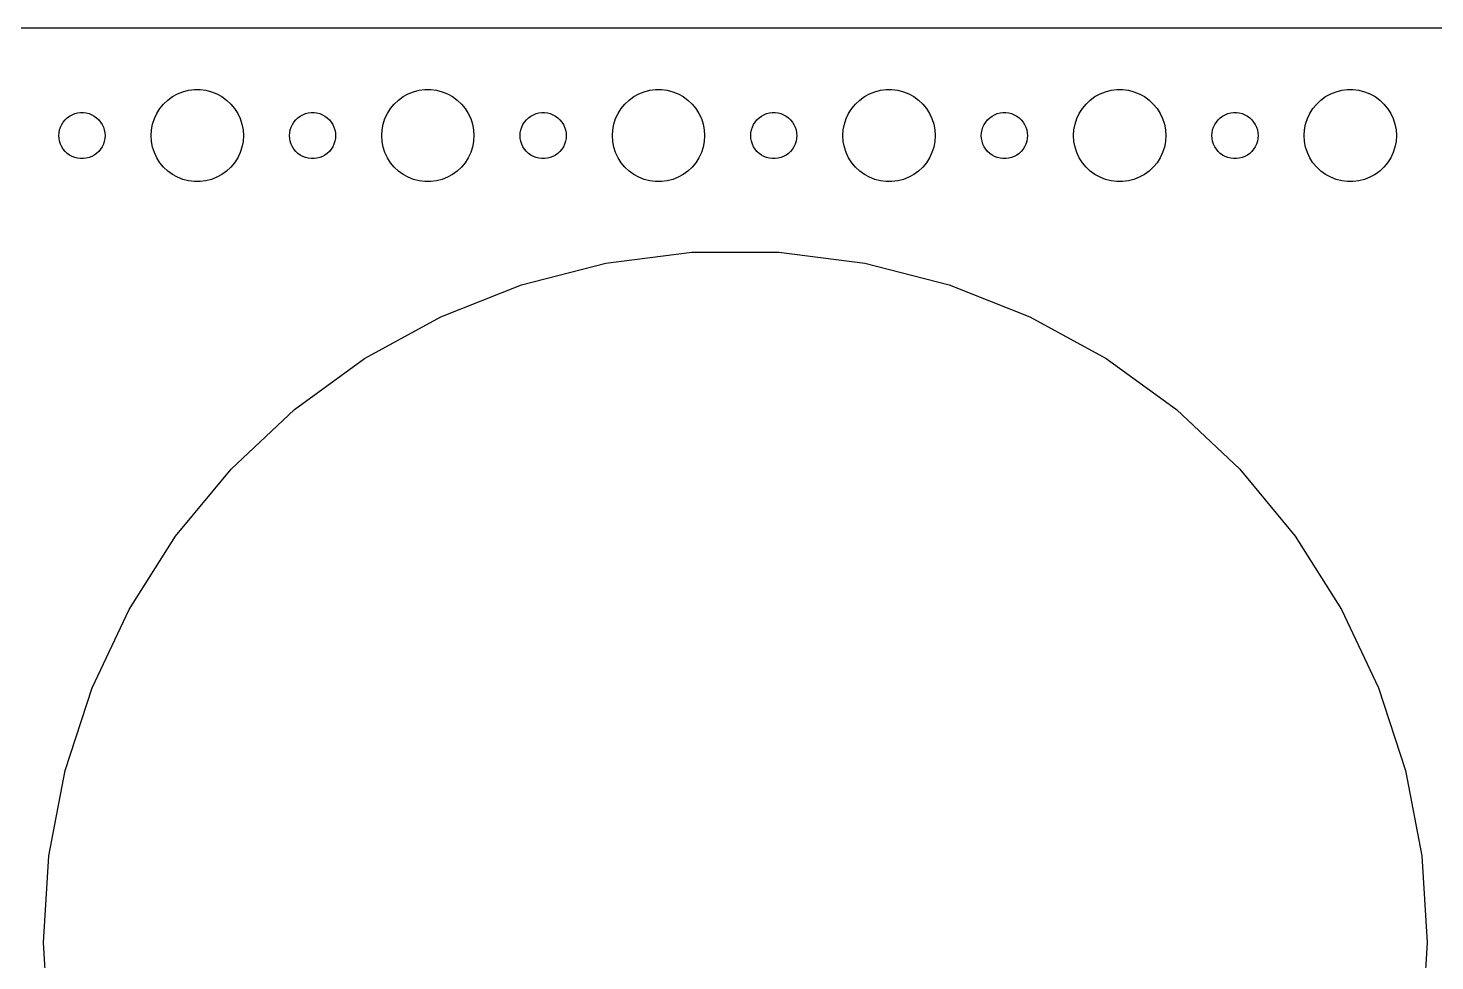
# Model space of a CAD drawing. Header units: metres. Extents: x -247 to 247, y -59 to 59.
# Drawn here: x 49 to 140.5, y -1.2 to 59.5 of the extents above; entities that cross this region are included whole.
import ezdxf

# ---------------------------------------------------------------- set-up
doc = ezdxf.new("R2010")
doc.units = ezdxf.units.M

msp = doc.modelspace()

# ---------------------------------------------------------------- linework, layer by layer
for p, q in [((242.314, 59.4901), (-242.314, 59.4901)), ((58.0877, 54.8115), (58.3925, 55.033)), ((58.3925, 55.033), (58.7227, 55.2145)), ((58.7227, 55.2145), (59.0729, 55.3532)), ((59.0729, 55.3532), (59.4379, 55.4469)), ((59.4379, 55.4469), (59.8116, 55.4941)), ((59.8116, 55.4941), (60.1884, 55.4941)), ((60.1884, 55.4941), (60.5621, 55.4469)), ((60.5621, 55.4469), (60.927, 55.3532)), ((60.927, 55.3532), (61.2773, 55.2145)), ((61.2773, 55.2145), (61.6075, 55.033)), ((61.6075, 55.033), (61.9123, 54.8115)), ((73.0877, 54.8115), (73.3925, 55.033)), ((73.3925, 55.033), (73.7227, 55.2145)), ((73.7227, 55.2145), (74.073, 55.3532)), ((74.073, 55.3532), (74.4379, 55.4469)), ((74.4379, 55.4469), (74.8116, 55.4941)), ((74.8116, 55.4941), (75.1884, 55.4941)), ((75.1884, 55.4941), (75.5621, 55.4469)), ((75.5621, 55.4469), (75.927, 55.3532)), ((75.927, 55.3532), (76.2773, 55.2145)), ((76.2773, 55.2145), (76.6075, 55.033)), ((76.6075, 55.033), (76.9123, 54.8115)), ((88.0877, 54.8115), (88.3925, 55.033)), ((88.3925, 55.033), (88.7227, 55.2145)), ((88.7227, 55.2145), (89.073, 55.3532)), ((89.073, 55.3532), (89.4379, 55.4469)), ((89.4379, 55.4469), (89.8116, 55.4941)), ((89.8116, 55.4941), (90.1884, 55.4941)), ((90.1884, 55.4941), (90.5621, 55.4469)), ((90.5621, 55.4469), (90.927, 55.3532)), ((90.927, 55.3532), (91.2773, 55.2145)), ((91.2773, 55.2145), (91.6075, 55.033)), ((91.6075, 55.033), (91.9123, 54.8115)), ((103.088, 54.8115), (103.393, 55.033)), ((103.393, 55.033), (103.723, 55.2145)), ((103.723, 55.2145), (104.073, 55.3532)), ((104.073, 55.3532), (104.438, 55.4469)), ((104.438, 55.4469), (104.812, 55.4941)), ((104.812, 55.4941), (105.188, 55.4941)), ((105.188, 55.4941), (105.562, 55.4469)), ((105.562, 55.4469), (105.927, 55.3532)), ((105.927, 55.3532), (106.277, 55.2145)), ((106.277, 55.2145), (106.607, 55.033)), ((106.607, 55.033), (106.912, 54.8115)), ((118.088, 54.8115), (118.393, 55.033)), ((118.393, 55.033), (118.723, 55.2145)), ((118.723, 55.2145), (119.073, 55.3532)), ((119.073, 55.3532), (119.438, 55.4469)), ((119.438, 55.4469), (119.812, 55.4941)), ((119.812, 55.4941), (120.188, 55.4941)), ((120.188, 55.4941), (120.562, 55.4469)), ((120.562, 55.4469), (120.927, 55.3532)), ((120.927, 55.3532), (121.277, 55.2145)), ((121.277, 55.2145), (121.607, 55.033)), ((121.607, 55.033), (121.912, 54.8115)), ((133.088, 54.8115), (133.393, 55.033)), ((133.393, 55.033), (133.723, 55.2145)), ((133.723, 55.2145), (134.073, 55.3532)), ((134.073, 55.3532), (134.438, 55.4469)), ((134.438, 55.4469), (134.812, 55.4941)), ((134.812, 55.4941), (135.188, 55.4941)), ((135.188, 55.4941), (135.562, 55.4469)), ((135.562, 55.4469), (135.927, 55.3532)), ((135.927, 55.3532), (136.277, 55.2145)), ((136.277, 55.2145), (136.607, 55.033)), ((136.607, 55.033), (136.912, 54.8115)), ((52.2189, 53.9734), (52.4058, 53.997)), ((52.4058, 53.997), (52.5942, 53.997)), ((52.5942, 53.997), (52.7811, 53.9734)), ((57.3711, 53.9453), (57.5729, 54.2634)), ((57.5729, 54.2634), (57.8131, 54.5536)), ((57.8131, 54.5536), (58.0877, 54.8115)), ((61.9123, 54.8115), (62.1869, 54.5536)), ((62.1869, 54.5536), (62.427, 54.2634)), ((62.427, 54.2634), (62.6289, 53.9453)), ((67.2189, 53.9734), (67.4058, 53.997)), ((67.4058, 53.997), (67.5942, 53.997)), ((67.5942, 53.997), (67.7811, 53.9734)), ((72.3711, 53.9453), (72.573, 54.2634)), ((72.573, 54.2634), (72.8131, 54.5536)), ((72.8131, 54.5536), (73.0877, 54.8115)), ((76.9123, 54.8115), (77.1869, 54.5536)), ((77.1869, 54.5536), (77.427, 54.2634)), ((77.427, 54.2634), (77.6289, 53.9453)), ((82.2189, 53.9734), (82.4058, 53.997)), ((82.4058, 53.997), (82.5942, 53.997)), ((82.5942, 53.997), (82.7811, 53.9734)), ((87.3711, 53.9453), (87.573, 54.2634)), ((87.573, 54.2634), (87.8131, 54.5536)), ((87.8131, 54.5536), (88.0877, 54.8115)), ((91.9123, 54.8115), (92.1869, 54.5536)), ((92.1869, 54.5536), (92.427, 54.2634)), ((92.427, 54.2634), (92.6289, 53.9453)), ((97.2189, 53.9734), (97.4058, 53.997)), ((97.4058, 53.997), (97.5942, 53.997)), ((97.5942, 53.997), (97.7811, 53.9734)), ((102.371, 53.9453), (102.573, 54.2634)), ((102.573, 54.2634), (102.813, 54.5536)), ((102.813, 54.5536), (103.088, 54.8115)), ((106.912, 54.8115), (107.187, 54.5536)), ((107.187, 54.5536), (107.427, 54.2634)), ((107.427, 54.2634), (107.629, 53.9453)), ((112.219, 53.9734), (112.406, 53.997)), ((112.406, 53.997), (112.594, 53.997)), ((112.594, 53.997), (112.781, 53.9734)), ((117.371, 53.9453), (117.573, 54.2634)), ((117.573, 54.2634), (117.813, 54.5536)), ((117.813, 54.5536), (118.088, 54.8115)), ((121.912, 54.8115), (122.187, 54.5536)), ((122.187, 54.5536), (122.427, 54.2634)), ((122.427, 54.2634), (122.629, 53.9453)), ((127.219, 53.9734), (127.406, 53.997)), ((127.406, 53.997), (127.594, 53.997)), ((127.594, 53.997), (127.781, 53.9734)), ((132.371, 53.9453), (132.573, 54.2634)), ((132.573, 54.2634), (132.813, 54.5536)), ((132.813, 54.5536), (133.088, 54.8115)), ((136.912, 54.8115), (137.187, 54.5536)), ((137.187, 54.5536), (137.427, 54.2634)), ((137.427, 54.2634), (137.629, 53.9453)), ((51.1053, 53.0522), (51.1855, 53.2226)), ((51.1855, 53.2226), (51.2865, 53.3817)), ((51.2865, 53.3817), (51.4065, 53.5268)), ((51.4065, 53.5268), (51.5439, 53.6558)), ((51.5439, 53.6558), (51.6963, 53.7665)), ((51.6963, 53.7665), (51.8613, 53.8572)), ((51.8613, 53.8572), (52.0365, 53.9266)), ((52.0365, 53.9266), (52.2189, 53.9734)), ((52.7811, 53.9734), (52.9635, 53.9266)), ((52.9635, 53.9266), (53.1387, 53.8572)), ((53.1387, 53.8572), (53.3037, 53.7665)), ((53.3037, 53.7665), (53.4561, 53.6558)), ((53.4561, 53.6558), (53.5934, 53.5268)), ((53.5934, 53.5268), (53.7135, 53.3817)), ((53.7135, 53.3817), (53.8145, 53.2226)), ((53.8145, 53.2226), (53.8947, 53.0522)), ((57.0237, 52.876), (57.0942, 53.2461)), ((57.0942, 53.2461), (57.2107, 53.6044)), ((57.2107, 53.6044), (57.3711, 53.9453)), ((62.6289, 53.9453), (62.7893, 53.6044)), ((62.7893, 53.6044), (62.9057, 53.2461)), ((62.9057, 53.2461), (62.9763, 52.876)), ((66.1053, 53.0522), (66.1855, 53.2226)), ((66.1855, 53.2226), (66.2865, 53.3817)), ((66.2865, 53.3817), (66.4065, 53.5268)), ((66.4065, 53.5268), (66.5439, 53.6558)), ((66.5439, 53.6558), (66.6963, 53.7665)), ((66.6963, 53.7665), (66.8613, 53.8572)), ((66.8613, 53.8572), (67.0365, 53.9266)), ((67.0365, 53.9266), (67.2189, 53.9734)), ((67.7811, 53.9734), (67.9635, 53.9266)), ((67.9635, 53.9266), (68.1387, 53.8572)), ((68.1387, 53.8572), (68.3037, 53.7665)), ((68.3037, 53.7665), (68.4561, 53.6558)), ((68.4561, 53.6558), (68.5934, 53.5268)), ((68.5934, 53.5268), (68.7135, 53.3817)), ((68.7135, 53.3817), (68.8145, 53.2226)), ((68.8145, 53.2226), (68.8947, 53.0522)), ((72.0237, 52.876), (72.0943, 53.2461)), ((72.0943, 53.2461), (72.2107, 53.6044)), ((72.2107, 53.6044), (72.3711, 53.9453)), ((77.6289, 53.9453), (77.7893, 53.6044)), ((77.7893, 53.6044), (77.9057, 53.2461)), ((77.9057, 53.2461), (77.9763, 52.876)), ((81.1053, 53.0522), (81.1855, 53.2226)), ((81.1855, 53.2226), (81.2865, 53.3817)), ((81.2865, 53.3817), (81.4065, 53.5268)), ((81.4065, 53.5268), (81.5439, 53.6558)), ((81.5439, 53.6558), (81.6963, 53.7665)), ((81.6963, 53.7665), (81.8613, 53.8572)), ((81.8613, 53.8572), (82.0365, 53.9266)), ((82.0365, 53.9266), (82.2189, 53.9734)), ((82.7811, 53.9734), (82.9635, 53.9266)), ((82.9635, 53.9266), (83.1387, 53.8572)), ((83.1387, 53.8572), (83.3037, 53.7665)), ((83.3037, 53.7665), (83.4561, 53.6558)), ((83.4561, 53.6558), (83.5934, 53.5268)), ((83.5934, 53.5268), (83.7135, 53.3817)), ((83.7135, 53.3817), (83.8145, 53.2226)), ((83.8145, 53.2226), (83.8947, 53.0522)), ((87.0237, 52.876), (87.0943, 53.2461)), ((87.0943, 53.2461), (87.2107, 53.6044)), ((87.2107, 53.6044), (87.3711, 53.9453)), ((92.6289, 53.9453), (92.7893, 53.6044)), ((92.7893, 53.6044), (92.9057, 53.2461)), ((92.9057, 53.2461), (92.9763, 52.876)), ((96.1053, 53.0522), (96.1855, 53.2226)), ((96.1855, 53.2226), (96.2865, 53.3817)), ((96.2865, 53.3817), (96.4065, 53.5268)), ((96.4065, 53.5268), (96.5439, 53.6558)), ((96.5439, 53.6558), (96.6963, 53.7665)), ((96.6963, 53.7665), (96.8613, 53.8572)), ((96.8613, 53.8572), (97.0365, 53.9266)), ((97.0365, 53.9266), (97.2189, 53.9734)), ((97.7811, 53.9734), (97.9635, 53.9266)), ((97.9635, 53.9266), (98.1387, 53.8572)), ((98.1387, 53.8572), (98.3037, 53.7665)), ((98.3037, 53.7665), (98.4561, 53.6558)), ((98.4561, 53.6558), (98.5934, 53.5268)), ((98.5934, 53.5268), (98.7135, 53.3817)), ((98.7135, 53.3817), (98.8145, 53.2226)), ((98.8145, 53.2226), (98.8947, 53.0522)), ((102.024, 52.876), (102.094, 53.2461)), ((102.094, 53.2461), (102.211, 53.6044)), ((102.211, 53.6044), (102.371, 53.9453)), ((107.629, 53.9453), (107.789, 53.6044)), ((107.789, 53.6044), (107.906, 53.2461)), ((107.906, 53.2461), (107.976, 52.876)), ((111.105, 53.0522), (111.186, 53.2226)), ((111.186, 53.2226), (111.286, 53.3817)), ((111.286, 53.3817), (111.407, 53.5268)), ((111.407, 53.5268), (111.544, 53.6558)), ((111.544, 53.6558), (111.696, 53.7665)), ((111.696, 53.7665), (111.861, 53.8572)), ((111.861, 53.8572), (112.036, 53.9266)), ((112.036, 53.9266), (112.219, 53.9734)), ((112.781, 53.9734), (112.964, 53.9266)), ((112.964, 53.9266), (113.139, 53.8572)), ((113.139, 53.8572), (113.304, 53.7665)), ((113.304, 53.7665), (113.456, 53.6558)), ((113.456, 53.6558), (113.593, 53.5268)), ((113.593, 53.5268), (113.714, 53.3817)), ((113.714, 53.3817), (113.814, 53.2226)), ((113.814, 53.2226), (113.895, 53.0522)), ((117.024, 52.876), (117.094, 53.2461)), ((117.094, 53.2461), (117.211, 53.6044)), ((117.211, 53.6044), (117.371, 53.9453)), ((122.629, 53.9453), (122.789, 53.6044)), ((122.789, 53.6044), (122.906, 53.2461)), ((122.906, 53.2461), (122.976, 52.876)), ((126.105, 53.0522), (126.186, 53.2226)), ((126.186, 53.2226), (126.286, 53.3817)), ((126.286, 53.3817), (126.407, 53.5268)), ((126.407, 53.5268), (126.544, 53.6558)), ((126.544, 53.6558), (126.696, 53.7665)), ((126.696, 53.7665), (126.861, 53.8572)), ((126.861, 53.8572), (127.036, 53.9266)), ((127.036, 53.9266), (127.219, 53.9734)), ((127.781, 53.9734), (127.964, 53.9266)), ((127.964, 53.9266), (128.139, 53.8572)), ((128.139, 53.8572), (128.304, 53.7665)), ((128.304, 53.7665), (128.456, 53.6558)), ((128.456, 53.6558), (128.593, 53.5268)), ((128.593, 53.5268), (128.714, 53.3817)), ((128.714, 53.3817), (128.814, 53.2226)), ((128.814, 53.2226), (128.895, 53.0522)), ((132.024, 52.876), (132.094, 53.2461)), ((132.094, 53.2461), (132.211, 53.6044)), ((132.211, 53.6044), (132.371, 53.9453)), ((137.629, 53.9453), (137.789, 53.6044)), ((137.789, 53.6044), (137.906, 53.2461)), ((137.906, 53.2461), (137.976, 52.876)), ((51, 52.5), (51.0118, 52.688)), ((51.0118, 52.312), (51, 52.5)), ((51.0118, 52.688), (51.0471, 52.873)), ((51.0471, 52.127), (51.0118, 52.312)), ((51.0471, 52.873), (51.1053, 53.0522)), ((53.8947, 53.0522), (53.9529, 52.873)), ((53.9529, 52.873), (53.9882, 52.688)), ((53.9882, 52.312), (53.9529, 52.127)), ((53.9882, 52.688), (54, 52.5)), ((54, 52.5), (53.9882, 52.312)), ((57, 52.5), (57.0237, 52.876)), ((57.0237, 52.124), (57, 52.5)), ((62.9763, 52.876), (63, 52.5)), ((63, 52.5), (62.9763, 52.124)), ((66, 52.5), (66.0118, 52.688)), ((66.0118, 52.312), (66, 52.5)), ((66.0118, 52.688), (66.0471, 52.873)), ((66.0471, 52.127), (66.0118, 52.312)), ((66.0471, 52.873), (66.1053, 53.0522)), ((68.8947, 53.0522), (68.9529, 52.873)), ((68.9529, 52.873), (68.9882, 52.688)), ((68.9882, 52.312), (68.9529, 52.127)), ((68.9882, 52.688), (69, 52.5)), ((69, 52.5), (68.9882, 52.312)), ((72, 52.5), (72.0237, 52.876)), ((72.0237, 52.124), (72, 52.5)), ((77.9763, 52.876), (78, 52.5)), ((78, 52.5), (77.9763, 52.124)), ((81, 52.5), (81.0118, 52.688)), ((81.0118, 52.312), (81, 52.5)), ((81.0118, 52.688), (81.0471, 52.873)), ((81.0471, 52.127), (81.0118, 52.312)), ((81.0471, 52.873), (81.1053, 53.0522)), ((83.8947, 53.0522), (83.9529, 52.873)), ((83.9529, 52.873), (83.9882, 52.688)), ((83.9882, 52.312), (83.9529, 52.127)), ((83.9882, 52.688), (84, 52.5)), ((84, 52.5), (83.9882, 52.312)), ((87, 52.5), (87.0237, 52.876)), ((87.0237, 52.124), (87, 52.5)), ((92.9763, 52.876), (93, 52.5)), ((93, 52.5), (92.9763, 52.124)), ((96, 52.5), (96.0118, 52.688)), ((96.0118, 52.312), (96, 52.5)), ((96.0118, 52.688), (96.0471, 52.873)), ((96.0471, 52.127), (96.0118, 52.312)), ((96.0471, 52.873), (96.1053, 53.0522)), ((98.8947, 53.0522), (98.9529, 52.873)), ((98.9529, 52.873), (98.9882, 52.688)), ((98.9882, 52.312), (98.9529, 52.127)), ((98.9882, 52.688), (99, 52.5)), ((99, 52.5), (98.9882, 52.312)), ((102, 52.5), (102.024, 52.876)), ((102.024, 52.124), (102, 52.5)), ((107.976, 52.876), (108, 52.5)), ((108, 52.5), (107.976, 52.124)), ((111, 52.5), (111.012, 52.688)), ((111.012, 52.312), (111, 52.5)), ((111.012, 52.688), (111.047, 52.873)), ((111.047, 52.127), (111.012, 52.312)), ((111.047, 52.873), (111.105, 53.0522)), ((113.895, 53.0522), (113.953, 52.873)), ((113.953, 52.873), (113.988, 52.688)), ((113.988, 52.312), (113.953, 52.127)), ((113.988, 52.688), (114, 52.5)), ((114, 52.5), (113.988, 52.312)), ((117, 52.5), (117.024, 52.876)), ((117.024, 52.124), (117, 52.5)), ((122.976, 52.876), (123, 52.5)), ((123, 52.5), (122.976, 52.124)), ((126, 52.5), (126.012, 52.688)), ((126.012, 52.312), (126, 52.5)), ((126.012, 52.688), (126.047, 52.873)), ((126.047, 52.127), (126.012, 52.312)), ((126.047, 52.873), (126.105, 53.0522)), ((128.895, 53.0522), (128.953, 52.873)), ((128.953, 52.873), (128.988, 52.688)), ((128.988, 52.312), (128.953, 52.127)), ((128.988, 52.688), (129, 52.5)), ((129, 52.5), (128.988, 52.312)), ((132, 52.5), (132.024, 52.876)), ((132.024, 52.124), (132, 52.5)), ((137.976, 52.876), (138, 52.5)), ((138, 52.5), (137.976, 52.124)), ((51.1053, 51.9478), (51.0471, 52.127)), ((51.1855, 51.7774), (51.1053, 51.9478)), ((51.2865, 51.6183), (51.1855, 51.7774)), ((51.4065, 51.4732), (51.2865, 51.6183)), ((51.5439, 51.3442), (51.4065, 51.4732)), ((51.6963, 51.2335), (51.5439, 51.3442)), ((53.4561, 51.3442), (53.3037, 51.2335)), ((53.5934, 51.4732), (53.4561, 51.3442)), ((53.7135, 51.6183), (53.5934, 51.4732)), ((53.8145, 51.7774), (53.7135, 51.6183)), ((53.8947, 51.9478), (53.8145, 51.7774)), ((53.9529, 52.127), (53.8947, 51.9478)), ((57.0942, 51.7539), (57.0237, 52.124)), ((57.2107, 51.3956), (57.0942, 51.7539)), ((57.3711, 51.0547), (57.2107, 51.3956)), ((62.7893, 51.3956), (62.6289, 51.0547)), ((62.9057, 51.7539), (62.7893, 51.3956)), ((62.9763, 52.124), (62.9057, 51.7539)), ((66.1053, 51.9478), (66.0471, 52.127)), ((66.1855, 51.7774), (66.1053, 51.9478)), ((66.2865, 51.6183), (66.1855, 51.7774)), ((66.4065, 51.4732), (66.2865, 51.6183)), ((66.5439, 51.3442), (66.4065, 51.4732)), ((66.6963, 51.2335), (66.5439, 51.3442)), ((68.4561, 51.3442), (68.3037, 51.2335)), ((68.5934, 51.4732), (68.4561, 51.3442)), ((68.7135, 51.6183), (68.5934, 51.4732)), ((68.8145, 51.7774), (68.7135, 51.6183)), ((68.8947, 51.9478), (68.8145, 51.7774)), ((68.9529, 52.127), (68.8947, 51.9478)), ((72.0943, 51.7539), (72.0237, 52.124)), ((72.2107, 51.3956), (72.0943, 51.7539)), ((72.3711, 51.0547), (72.2107, 51.3956)), ((77.7893, 51.3956), (77.6289, 51.0547)), ((77.9057, 51.7539), (77.7893, 51.3956)), ((77.9763, 52.124), (77.9057, 51.7539)), ((81.1053, 51.9478), (81.0471, 52.127)), ((81.1855, 51.7774), (81.1053, 51.9478)), ((81.2865, 51.6183), (81.1855, 51.7774)), ((81.4065, 51.4732), (81.2865, 51.6183)), ((81.5439, 51.3442), (81.4065, 51.4732)), ((81.6963, 51.2335), (81.5439, 51.3442)), ((83.4561, 51.3442), (83.3037, 51.2335)), ((83.5934, 51.4732), (83.4561, 51.3442)), ((83.7135, 51.6183), (83.5934, 51.4732)), ((83.8145, 51.7774), (83.7135, 51.6183)), ((83.8947, 51.9478), (83.8145, 51.7774)), ((83.9529, 52.127), (83.8947, 51.9478)), ((87.0943, 51.7539), (87.0237, 52.124)), ((87.2107, 51.3956), (87.0943, 51.7539)), ((87.3711, 51.0547), (87.2107, 51.3956)), ((92.7893, 51.3956), (92.6289, 51.0547)), ((92.9057, 51.7539), (92.7893, 51.3956)), ((92.9763, 52.124), (92.9057, 51.7539)), ((96.1053, 51.9478), (96.0471, 52.127)), ((96.1855, 51.7774), (96.1053, 51.9478)), ((96.2865, 51.6183), (96.1855, 51.7774)), ((96.4065, 51.4732), (96.2865, 51.6183)), ((96.5439, 51.3442), (96.4065, 51.4732)), ((96.6963, 51.2335), (96.5439, 51.3442)), ((98.4561, 51.3442), (98.3037, 51.2335)), ((98.5934, 51.4732), (98.4561, 51.3442)), ((98.7135, 51.6183), (98.5934, 51.4732)), ((98.8145, 51.7774), (98.7135, 51.6183)), ((98.8947, 51.9478), (98.8145, 51.7774)), ((98.9529, 52.127), (98.8947, 51.9478)), ((102.094, 51.7539), (102.024, 52.124)), ((102.211, 51.3956), (102.094, 51.7539)), ((102.371, 51.0547), (102.211, 51.3956)), ((107.789, 51.3956), (107.629, 51.0547)), ((107.906, 51.7539), (107.789, 51.3956)), ((107.976, 52.124), (107.906, 51.7539)), ((111.105, 51.9478), (111.047, 52.127)), ((111.186, 51.7774), (111.105, 51.9478)), ((111.286, 51.6183), (111.186, 51.7774)), ((111.407, 51.4732), (111.286, 51.6183)), ((111.544, 51.3442), (111.407, 51.4732)), ((111.696, 51.2335), (111.544, 51.3442)), ((113.456, 51.3442), (113.304, 51.2335)), ((113.593, 51.4732), (113.456, 51.3442)), ((113.714, 51.6183), (113.593, 51.4732)), ((113.814, 51.7774), (113.714, 51.6183)), ((113.895, 51.9478), (113.814, 51.7774)), ((113.953, 52.127), (113.895, 51.9478)), ((117.094, 51.7539), (117.024, 52.124)), ((117.211, 51.3956), (117.094, 51.7539)), ((117.371, 51.0547), (117.211, 51.3956)), ((122.789, 51.3956), (122.629, 51.0547)), ((122.906, 51.7539), (122.789, 51.3956)), ((122.976, 52.124), (122.906, 51.7539)), ((126.105, 51.9478), (126.047, 52.127)), ((126.186, 51.7774), (126.105, 51.9478)), ((126.286, 51.6183), (126.186, 51.7774)), ((126.407, 51.4732), (126.286, 51.6183)), ((126.544, 51.3442), (126.407, 51.4732)), ((126.696, 51.2335), (126.544, 51.3442)), ((128.456, 51.3442), (128.304, 51.2335)), ((128.593, 51.4732), (128.456, 51.3442)), ((128.714, 51.6183), (128.593, 51.4732)), ((128.814, 51.7774), (128.714, 51.6183)), ((128.895, 51.9478), (128.814, 51.7774)), ((128.953, 52.127), (128.895, 51.9478)), ((132.094, 51.7539), (132.024, 52.124)), ((132.211, 51.3956), (132.094, 51.7539)), ((132.371, 51.0547), (132.211, 51.3956)), ((137.789, 51.3956), (137.629, 51.0547)), ((137.906, 51.7539), (137.789, 51.3956)), ((137.976, 52.124), (137.906, 51.7539)), ((51.8613, 51.1428), (51.6963, 51.2335)), ((52.0365, 51.0734), (51.8613, 51.1428)), ((52.2189, 51.0266), (52.0365, 51.0734)), ((52.4058, 51.003), (52.2189, 51.0266)), ((52.5942, 51.003), (52.4058, 51.003)), ((52.7811, 51.0266), (52.5942, 51.003)), ((52.9635, 51.0734), (52.7811, 51.0266)), ((53.1387, 51.1428), (52.9635, 51.0734)), ((53.3037, 51.2335), (53.1387, 51.1428)), ((57.5729, 50.7366), (57.3711, 51.0547)), ((57.8131, 50.4464), (57.5729, 50.7366)), ((58.0877, 50.1885), (57.8131, 50.4464)), ((62.1869, 50.4464), (61.9123, 50.1885)), ((62.427, 50.7366), (62.1869, 50.4464)), ((62.6289, 51.0547), (62.427, 50.7366)), ((66.8613, 51.1428), (66.6963, 51.2335)), ((67.0365, 51.0734), (66.8613, 51.1428)), ((67.2189, 51.0266), (67.0365, 51.0734)), ((67.4058, 51.003), (67.2189, 51.0266)), ((67.5942, 51.003), (67.4058, 51.003)), ((67.7811, 51.0266), (67.5942, 51.003)), ((67.9635, 51.0734), (67.7811, 51.0266)), ((68.1387, 51.1428), (67.9635, 51.0734)), ((68.3037, 51.2335), (68.1387, 51.1428)), ((72.573, 50.7366), (72.3711, 51.0547)), ((72.8131, 50.4464), (72.573, 50.7366)), ((73.0877, 50.1885), (72.8131, 50.4464)), ((77.1869, 50.4464), (76.9123, 50.1885)), ((77.427, 50.7366), (77.1869, 50.4464)), ((77.6289, 51.0547), (77.427, 50.7366)), ((81.8613, 51.1428), (81.6963, 51.2335)), ((82.0365, 51.0734), (81.8613, 51.1428)), ((82.2189, 51.0266), (82.0365, 51.0734)), ((82.4058, 51.003), (82.2189, 51.0266)), ((82.5942, 51.003), (82.4058, 51.003)), ((82.7811, 51.0266), (82.5942, 51.003)), ((82.9635, 51.0734), (82.7811, 51.0266)), ((83.1387, 51.1428), (82.9635, 51.0734)), ((83.3037, 51.2335), (83.1387, 51.1428)), ((87.573, 50.7366), (87.3711, 51.0547)), ((87.8131, 50.4464), (87.573, 50.7366)), ((88.0877, 50.1885), (87.8131, 50.4464)), ((92.1869, 50.4464), (91.9123, 50.1885)), ((92.427, 50.7366), (92.1869, 50.4464)), ((92.6289, 51.0547), (92.427, 50.7366)), ((96.8613, 51.1428), (96.6963, 51.2335)), ((97.0365, 51.0734), (96.8613, 51.1428)), ((97.2189, 51.0266), (97.0365, 51.0734)), ((97.4058, 51.003), (97.2189, 51.0266)), ((97.5942, 51.003), (97.4058, 51.003)), ((97.7811, 51.0266), (97.5942, 51.003)), ((97.9635, 51.0734), (97.7811, 51.0266)), ((98.1387, 51.1428), (97.9635, 51.0734)), ((98.3037, 51.2335), (98.1387, 51.1428)), ((102.573, 50.7366), (102.371, 51.0547)), ((102.813, 50.4464), (102.573, 50.7366)), ((103.088, 50.1885), (102.813, 50.4464)), ((107.187, 50.4464), (106.912, 50.1885)), ((107.427, 50.7366), (107.187, 50.4464)), ((107.629, 51.0547), (107.427, 50.7366)), ((111.861, 51.1428), (111.696, 51.2335)), ((112.036, 51.0734), (111.861, 51.1428)), ((112.219, 51.0266), (112.036, 51.0734)), ((112.406, 51.003), (112.219, 51.0266)), ((112.594, 51.003), (112.406, 51.003)), ((112.781, 51.0266), (112.594, 51.003)), ((112.964, 51.0734), (112.781, 51.0266)), ((113.139, 51.1428), (112.964, 51.0734)), ((113.304, 51.2335), (113.139, 51.1428)), ((117.573, 50.7366), (117.371, 51.0547)), ((117.813, 50.4464), (117.573, 50.7366)), ((118.088, 50.1885), (117.813, 50.4464)), ((122.187, 50.4464), (121.912, 50.1885)), ((122.427, 50.7366), (122.187, 50.4464)), ((122.629, 51.0547), (122.427, 50.7366)), ((126.861, 51.1428), (126.696, 51.2335)), ((127.036, 51.0734), (126.861, 51.1428)), ((127.219, 51.0266), (127.036, 51.0734)), ((127.406, 51.003), (127.219, 51.0266)), ((127.594, 51.003), (127.406, 51.003)), ((127.781, 51.0266), (127.594, 51.003)), ((127.964, 51.0734), (127.781, 51.0266)), ((128.139, 51.1428), (127.964, 51.0734)), ((128.304, 51.2335), (128.139, 51.1428)), ((132.573, 50.7366), (132.371, 51.0547)), ((132.813, 50.4464), (132.573, 50.7366)), ((133.088, 50.1885), (132.813, 50.4464)), ((137.187, 50.4464), (136.912, 50.1885)), ((137.427, 50.7366), (137.187, 50.4464)), ((137.629, 51.0547), (137.427, 50.7366)), ((58.3925, 49.967), (58.0877, 50.1885)), ((58.7227, 49.7855), (58.3925, 49.967)), ((59.0729, 49.6468), (58.7227, 49.7855)), ((59.4379, 49.5531), (59.0729, 49.6468)), ((59.8116, 49.5059), (59.4379, 49.5531)), ((60.1884, 49.5059), (59.8116, 49.5059)), ((60.5621, 49.5531), (60.1884, 49.5059)), ((60.927, 49.6468), (60.5621, 49.5531)), ((61.2773, 49.7855), (60.927, 49.6468)), ((61.6075, 49.967), (61.2773, 49.7855)), ((61.9123, 50.1885), (61.6075, 49.967)), ((73.3925, 49.967), (73.0877, 50.1885)), ((73.7227, 49.7855), (73.3925, 49.967)), ((74.073, 49.6468), (73.7227, 49.7855)), ((74.4379, 49.5531), (74.073, 49.6468)), ((74.8116, 49.5059), (74.4379, 49.5531)), ((75.1884, 49.5059), (74.8116, 49.5059)), ((75.5621, 49.5531), (75.1884, 49.5059)), ((75.927, 49.6468), (75.5621, 49.5531)), ((76.2773, 49.7855), (75.927, 49.6468)), ((76.6075, 49.967), (76.2773, 49.7855)), ((76.9123, 50.1885), (76.6075, 49.967)), ((88.3925, 49.967), (88.0877, 50.1885)), ((88.7227, 49.7855), (88.3925, 49.967)), ((89.073, 49.6468), (88.7227, 49.7855)), ((89.4379, 49.5531), (89.073, 49.6468)), ((89.8116, 49.5059), (89.4379, 49.5531)), ((90.1884, 49.5059), (89.8116, 49.5059)), ((90.5621, 49.5531), (90.1884, 49.5059)), ((90.927, 49.6468), (90.5621, 49.5531)), ((91.2773, 49.7855), (90.927, 49.6468)), ((91.6075, 49.967), (91.2773, 49.7855)), ((91.9123, 50.1885), (91.6075, 49.967)), ((103.393, 49.967), (103.088, 50.1885)), ((103.723, 49.7855), (103.393, 49.967)), ((104.073, 49.6468), (103.723, 49.7855)), ((104.438, 49.5531), (104.073, 49.6468)), ((104.812, 49.5059), (104.438, 49.5531)), ((105.188, 49.5059), (104.812, 49.5059)), ((105.562, 49.5531), (105.188, 49.5059)), ((105.927, 49.6468), (105.562, 49.5531)), ((106.277, 49.7855), (105.927, 49.6468)), ((106.607, 49.967), (106.277, 49.7855)), ((106.912, 50.1885), (106.607, 49.967)), ((118.393, 49.967), (118.088, 50.1885)), ((118.723, 49.7855), (118.393, 49.967)), ((119.073, 49.6468), (118.723, 49.7855)), ((119.438, 49.5531), (119.073, 49.6468)), ((119.812, 49.5059), (119.438, 49.5531)), ((120.188, 49.5059), (119.812, 49.5059)), ((120.562, 49.5531), (120.188, 49.5059)), ((120.927, 49.6468), (120.562, 49.5531)), ((121.277, 49.7855), (120.927, 49.6468)), ((121.607, 49.967), (121.277, 49.7855)), ((121.912, 50.1885), (121.607, 49.967)), ((133.393, 49.967), (133.088, 50.1885)), ((133.723, 49.7855), (133.393, 49.967)), ((134.073, 49.6468), (133.723, 49.7855)), ((134.438, 49.5531), (134.073, 49.6468)), ((134.812, 49.5059), (134.438, 49.5531)), ((135.188, 49.5059), (134.812, 49.5059)), ((135.562, 49.5531), (135.188, 49.5059)), ((135.927, 49.6468), (135.562, 49.5531)), ((136.277, 49.7855), (135.927, 49.6468)), ((136.607, 49.967), (136.277, 49.7855)), ((136.912, 50.1885), (136.607, 49.967)), ((86.5678, 44.2029), (92.1744, 44.9112)), ((92.1744, 44.9112), (97.8256, 44.9112)), ((97.8256, 44.9112), (103.432, 44.2029)), ((81.0942, 42.7975), (86.5678, 44.2029)), ((103.432, 44.2029), (108.906, 42.7975)), ((75.8399, 40.7172), (81.0942, 42.7975)), ((108.906, 42.7975), (114.16, 40.7172)), ((70.8878, 37.9948), (75.8399, 40.7172)), ((114.16, 40.7172), (119.112, 37.9948)), ((66.3159, 34.6731), (70.8878, 37.9948)), ((119.112, 37.9948), (123.684, 34.6731)), ((62.1964, 30.8046), (66.3159, 34.6731)), ((123.684, 34.6731), (127.804, 30.8046)), ((58.5942, 26.4503), (62.1964, 30.8046)), ((127.804, 30.8046), (131.406, 26.4503)), ((55.5662, 21.6789), (58.5942, 26.4503)), ((131.406, 26.4503), (134.434, 21.6789)), ((53.16, 16.5656), (55.5662, 21.6789)), ((134.434, 21.6789), (136.84, 16.5656)), ((51.4138, 11.191), (53.16, 16.5656)), ((136.84, 16.5656), (138.586, 11.191)), ((50.3548, 5.63998), (51.4138, 11.191)), ((138.586, 11.191), (139.645, 5.63998)), ((50, 0), (50.3548, 5.63998)), ((139.645, 5.63998), (140, 0)), ((50.3548, -5.63998), (50, 0)), ((140, 0), (139.645, -5.63998))]:
    msp.add_line(p, q)

doc.saveas('drawing.dxf')
